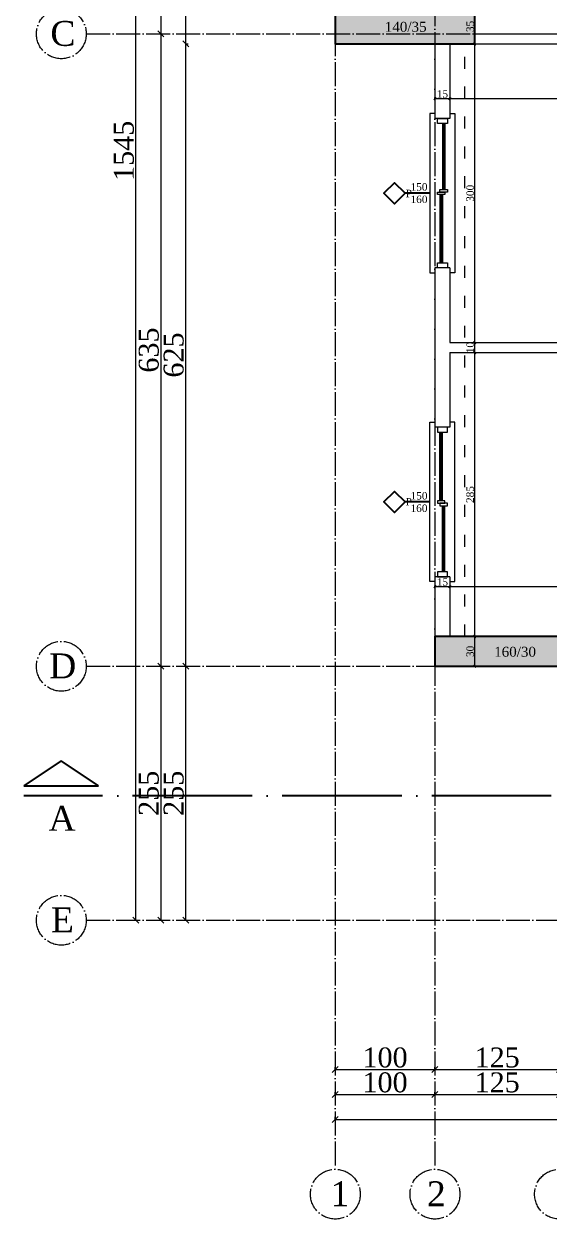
# Model space of a CAD drawing. Header units: metres. Extents: x -5196 to 34307, y 7076 to 19260.
# Drawn here: x 11825 to 12352, y 9526 to 10726 of the extents above; entities that cross this region are included whole.
import ezdxf

# ---------------------------------------------------------------- set-up
doc = ezdxf.new("R2010")
doc.units = ezdxf.units.M
doc.linetypes.add('ACAD_ISO03W100', pattern=[30, 12, -18])
doc.linetypes.add('ACAD_ISO04W100', pattern=[30, 24, -3, 0, -3])
doc.layers.add('YLZ-AKS', color=7, linetype='ACAD_ISO04W100', lineweight=5, true_color=0x2e2f36)
doc.layers.add('YLZ-TARAMA', color=7, linetype='Continuous', lineweight=5, true_color=0x686d6c)
for name, color, linetype, lineweight in [('YLZ-DUVAR', 151, 'Continuous', 20), ('YLZ-PENCERE', 231, 'Continuous', 5), ('YLZ-TEFRİŞ', 191, 'Continuous', 20), ('YLZ-ÖLÇÜ', 251, 'Continuous', 5)]:
    doc.layers.add(name, color=color, linetype=linetype, lineweight=lineweight)
for name, color, linetype in [('YLZ-Kesit Çizgisi', 10, 'Continuous'), ('YLZ-KOLON', 191, 'Continuous'), ('YLZ-YAZI', 113, 'Continuous')]:
    doc.layers.add(name, color=color, linetype=linetype)
doc.layers.add('YLZ-KİRİŞ', color=123, linetype='ACAD_ISO03W100', lineweight=5, transparency=0.5)
doc.styles.add('ARIAL', font='times.ttf')
doc.dimstyles.new('YLZ - Dış Ölçü', dxfattribs={"dimscale": 2, "dimtxt": 10, "dimasz": 3, "dimexe": 1.25, "dimexo": 1, "dimgap": 1, "dimtad": 1, "dimdec": 1, "dimrnd": 0.5, "dimtxsty": 'ARIAL', "dimblk": 'OBLIQUE', "dimcen": 1, "dimclrd": 250, "dimclre": 250, "dimclrt": 150, "dimadec": 0, "dimazin": 0, "dimtfac": 1, "dimtdec": 1, "dimtmove": 1, "dimatfit": 3, "dimldrblk": 'OBLIQUE', "dimfxl": 0, "dimarcsym": 0})
doc.dimstyles.new('YLZ - İç Ölçü', dxfattribs={"dimscale": 0.75, "dimtxt": 10, "dimasz": 3, "dimexe": 1.25, "dimexo": 1, "dimgap": 1, "dimtad": 1, "dimdec": 1, "dimrnd": 0.5, "dimtxsty": 'ARIAL', "dimblk": 'OBLIQUE', "dimcen": 1, "dimclrd": 256, "dimclre": 256, "dimclrt": 125, "dimadec": 0, "dimazin": 0, "dimtfac": 1, "dimtdec": 1, "dimtmove": 1, "dimatfit": 3, "dimldrblk": 'OBLIQUE', "dimfxl": 0, "dimarcsym": 0})

# ---------------------------------------------------------------- blocks, each defined once
blk = doc.blocks.new('B.K Kolon Plan')
at = {"layer": 'YLZ-TARAMA'}
h = blk.add_hatch(dxfattribs=at)
h.set_pattern_fill('ANSI33', color=256, angle=-90)
h.set_pattern_definition([(315, (-461660.3205, -4493945.85), (4.4901280605, 4.4901280605), []), (315, (-461660.3205, -4493950.34), (4.4901280605, 4.4901280605), [3.175, -1.5875])])
h.paths.add_polyline_path([(13587, 11241.9), (13557, 11241.9), (13557, 11181.9), (13587, 11181.9)])
h.paths.add_polyline_path([(14042, 11241.9), (13982, 11241.9), (13982, 11211.9), (14042, 11211.9)])
h.paths.add_polyline_path([(14412, 11241.9), (14382, 11241.9), (14382, 11216.9), (14382, 11181.9), (14412, 11181.9)])
h.paths.add_polyline_path([(13697, 10611.9), (13557, 10611.9), (13557, 10576.9), (13697, 10576.9)])
h.paths.add_polyline_path([(14037, 10586.9), (14037, 10614.4), (13997, 10614.4), (13997, 10576.9), (13997, 10554.4), (14037, 10554.4)])
h.paths.add_polyline_path([(14512, 10606.9), (14372, 10606.9), (14372, 10571.9), (14512, 10571.9)])
h.paths.add_polyline_path([(13817, 9981.9), (13657, 9981.9), (13657, 9951.9), (13817, 9951.9)])
h.paths.add_polyline_path([(14037, 9991.9), (13997, 9991.9), (13997, 9941.9), (14037, 9941.9)])
h.paths.add_polyline_path([(14512, 10011.9), (14482, 10011.9), (14482, 9951.9), (14512, 9951.9)])
h.paths.add_polyline_path([(13812, 9756.9), (13782, 9756.9), (13782, 9696.9), (13812, 9696.9), (13812, 9726.9)])
h.paths.add_polyline_path([(14032, 9756.9), (14002, 9756.9), (14002, 9696.9), (14032, 9696.9)])
h.paths.add_polyline_path([(14512, 9726.9), (14482, 9726.9), (14452, 9726.9), (14452, 9696.9), (14512, 9696.9)])
at = {"layer": 'YLZ-KİRİŞ'}
for points in [[(13697, 10576.9), (13997, 10576.9), (13997, 10606.9), (13697, 10606.9)], [(13657, 9981.9), (13687, 9981.9), (13687, 10576.9), (13657, 10576.9)]]:
    blk.add_lwpolyline(points, close=True, dxfattribs=at)
at = {"layer": 'YLZ-KOLON'}
for points in [[(13697, 10611.9), (13557, 10611.9), (13557, 10576.9), (13697, 10576.9)], [(13817, 9981.9), (13657, 9981.9), (13657, 9951.9), (13817, 9951.9)]]:
    blk.add_lwpolyline(points, close=True, dxfattribs=at)
at = {"layer": 'YLZ-YAZI', "char_height": 10, "attachment_point": 1, "style": 'ARIAL'}
for s, insert in [('\\pi24.10626;140/35', (13582.6, 10599)), ('\\pi23.88275;160/30', (13692.6, 9971.5))]:
    blk.add_mtext_dynamic_manual_height_columns(s, width=86.525, gutter_width=12.5, heights=[18.5], dxfattribs=dict(at, insert=insert))
blk = doc.blocks.new('Aks')
at = {"layer": 'YLZ-AKS'}
for p, q in [((479095.8, 4514594.6), (479095.8, 4512399.6)), ((479195.8, 4514594.6), (479195.8, 4512399.6)), ((478845.8, 4513539.6), (480300.8, 4513539.6)), ((478845.8, 4512904.6), (480300.8, 4512904.6)), ((478845.8, 4512649.6), (480300.8, 4512649.6))]:
    blk.add_line(p, q, dxfattribs=at)
for centre in [(478820.8, 4513539.6), (478820.8, 4512904.6), (478820.8, 4512649.6), (479095.8, 4512374.6), (479195.8, 4512374.6), (479320.8, 4512374.6)]:
    blk.add_circle(centre, 25, dxfattribs=at)
at = {"layer": 'YLZ-Kesit Çizgisi', "linetype": 'ACAD_ISO04W100', "ltscale": 5}
blk.add_line((480363.3, 4512774.6), (478783.3, 4512774.6), dxfattribs=at)
blk.add_lwpolyline([(478858.3, 4512784.6), (478820.8, 4512809.6), (478783.3, 4512784.6), (478858.3, 4512784.6)], dxfattribs=at)
at = {"layer": 'YLZ-Kesit Çizgisi', "linetype": 'ACAD_ISO04W100', "ltscale": 5, "insert": (478808, 4512764.4), "char_height": 25, "attachment_point": 1, "style": 'ARIAL'}
blk.add_mtext_dynamic_manual_height_columns('A', width=209.742, gutter_width=12.5, heights=[104], dxfattribs=at)
at = {"layer": 'YLZ-YAZI', "char_height": 25, "attachment_point": 1, "style": 'ARIAL'}
for s, insert in [('\\pi4.75549;C', (478805.1, 4513552.5)), ('\\pi3.44871;D', (478805.1, 4512917.5)), ('\\pi5.28721;E', (478805.1, 4512662.5)), ('\\pi10.94691;1', (479080.1, 4512387.5)), ('\\pi7.69349;2', (479180.1, 4512387.5))]:
    blk.add_mtext_dynamic_manual_height_columns(s, width=31.519, gutter_width=12.5, heights=[8.55], dxfattribs=dict(at, insert=insert))
blk = doc.blocks.new('KP-2')
at = {"layer": 'YLZ-PENCERE'}
for p, q in [((12745.7, 12996.9), (12745.7, 12930.6)), ((12746.7, 12996.9), (12746.7, 12930.6)), ((12747.2, 12996.9), (12747.2, 12930.6)), ((12748.2, 12996.9), (12748.2, 12930.6)), ((12743.2, 12925.6), (12743.2, 12856.9)), ((12744.2, 12925.6), (12744.2, 12856.9)), ((12744.7, 12925.6), (12744.7, 12856.9)), ((12745.7, 12925.6), (12745.7, 12856.9)), ((12743.2, 12618.1), (12743.2, 12686.9)), ((12744.2, 12618.1), (12744.2, 12686.9)), ((12744.7, 12618.1), (12744.7, 12686.9)), ((12745.7, 12618.1), (12745.7, 12686.9)), ((12745.7, 12546.9), (12745.7, 12613.1)), ((12746.7, 12546.9), (12746.7, 12613.1)), ((12747.2, 12546.9), (12747.2, 12613.1)), ((12748.2, 12546.9), (12748.2, 12613.1))]:
    blk.add_line(p, q, dxfattribs=at)
for points in [[(12738.2, 13006.9), (12733.2, 13006.9), (12733.2, 12846.9), (12738.2, 12846.9)], [(12753.2, 13006.9), (12758.2, 13006.9), (12758.2, 12846.9), (12753.2, 12846.9)], [(12738.2, 12536.9), (12733.2, 12536.9), (12733.2, 12696.9), (12738.2, 12696.9)], [(12753.2, 12536.9), (12758.2, 12536.9), (12758.2, 12696.9), (12753.2, 12696.9)]]:
    blk.add_lwpolyline(points, dxfattribs=at)
for points in [[(12740.7, 13001.9), (12750.7, 13001.9), (12750.7, 12996.9), (12740.7, 12996.9)], [(12740.7, 12928.1), (12748.2, 12928.1), (12748.2, 12925.6), (12740.7, 12925.6)], [(12743.2, 12930.6), (12750.7, 12930.6), (12750.7, 12928.1), (12743.2, 12928.1)], [(12740.7, 12856.9), (12750.7, 12856.9), (12750.7, 12851.9), (12740.7, 12851.9)], [(12740.7, 12686.9), (12750.7, 12686.9), (12750.7, 12691.9), (12740.7, 12691.9)], [(12740.7, 12615.6), (12748.2, 12615.6), (12748.2, 12618.1), (12740.7, 12618.1)], [(12743.2, 12613.1), (12750.7, 12613.1), (12750.7, 12615.6), (12743.2, 12615.6)], [(12740.7, 12541.9), (12750.7, 12541.9), (12750.7, 12546.9), (12740.7, 12546.9)]]:
    blk.add_lwpolyline(points, close=True, dxfattribs=at)
at = {"layer": 'YLZ-YAZI'}
for p, q in [((12733.2, 12926.9), (12708.2, 12926.9)), ((12733.2, 12616.9), (12708.2, 12616.9))]:
    blk.add_line(p, q, dxfattribs=at)
for points in [[(12708.2, 12926.9), (12697.6, 12937.5), (12686.9, 12926.9), (12697.6, 12916.3)], [(12708.2, 12616.9), (12697.6, 12606.3), (12686.9, 12616.9), (12697.6, 12627.5)]]:
    blk.add_lwpolyline(points, close=True, dxfattribs=at)
at = {"layer": 'YLZ-YAZI', "char_height": 7.5, "style": 'ARIAL'}
for s, width, heights, insert, attachment_point in [('\\pi21.72107;150\\P160', 58.361, [27.4], (12692, 12916.9), 7), ('P', 35.57, [14.5], (12715.1, 12922.9), 9), ('\\pi21.72107;150\\P160', 58.361, [27.4], (12692, 12626.9), 1), ('P', 35.57, [14.5], (12715.1, 12620.9), 3)]:
    blk.add_mtext_dynamic_manual_height_columns(s, width=width, gutter_width=12.5, heights=heights, dxfattribs=dict(at, insert=insert, attachment_point=attachment_point))
blk = doc.blocks.new('_Oblique')
at = {"color": 0, "linetype": 'ByBlock', "lineweight": -2}
blk.add_line((-0.5, -0.5), (0.5, 0.5), dxfattribs=at)
blk = doc.blocks.new('*D6073')
at = {"layer": 'Defpoints', "color": 0, "transparency": 16777216}
for p in [(482015, 4516285.7), (482015, 4516155.7), (482015, 4516155.7)]:
    blk.add_point(p, dxfattribs=at)
at = {"layer": 'YLZ-ÖLÇÜ', "color": 250, "lineweight": -2, "transparency": 16777216}
for p, q in [((482015, 4516285.7), (482017.5, 4516285.7)), ((482015, 4516285.7), (482015, 4516155.7)), ((482015, 4516155.7), (482017.5, 4516155.7))]:
    blk.add_line(p, q, dxfattribs=at)
at = {"layer": 'YLZ-ÖLÇÜ', "color": 250, "lineweight": -2, "transparency": 16777216, "xscale": 6, "yscale": 6, "zscale": 6}
for p, rotation in [((482015, 4516285.7), 90), ((482015, 4516155.7), 270)]:
    blk.add_blockref('_Oblique', p, dxfattribs=dict(at, rotation=rotation))
at = {"layer": 'YLZ-ÖLÇÜ', "color": 150, "transparency": 16777216, "insert": (482002.9, 4516220.7), "char_height": 20, "attachment_point": 5, "rotation": 90, "style": 'ARIAL'}
blk.add_mtext('130', dxfattribs=at)
blk = doc.blocks.new('*D6074')
at = {"layer": 'Defpoints', "color": 0, "transparency": 16777216}
for p in [(482015, 4516155.7), (482015, 4515520.7), (482015, 4515520.7)]:
    blk.add_point(p, dxfattribs=at)
at = {"layer": 'YLZ-ÖLÇÜ', "color": 250, "lineweight": -2, "transparency": 16777216}
for p, q in [((482015, 4516155.7), (482017.5, 4516155.7)), ((482015, 4516155.7), (482015, 4515520.7)), ((482015, 4515520.7), (482017.5, 4515520.7))]:
    blk.add_line(p, q, dxfattribs=at)
at = {"layer": 'YLZ-ÖLÇÜ', "color": 250, "lineweight": -2, "transparency": 16777216, "xscale": 6, "yscale": 6, "zscale": 6}
for p, rotation in [((482015, 4516155.7), 90), ((482015, 4515520.7), 270)]:
    blk.add_blockref('_Oblique', p, dxfattribs=dict(at, rotation=rotation))
at = {"layer": 'YLZ-ÖLÇÜ', "color": 150, "transparency": 16777216, "insert": (482002.9, 4515838.2), "char_height": 20, "attachment_point": 5, "rotation": 90, "style": 'ARIAL'}
blk.add_mtext('635', dxfattribs=at)
blk = doc.blocks.new('*D6075')
at = {"layer": 'Defpoints', "color": 0, "transparency": 16777216}
for p in [(482015, 4515520.7), (482015, 4515265.7), (482015, 4515265.7)]:
    blk.add_point(p, dxfattribs=at)
at = {"layer": 'YLZ-ÖLÇÜ', "color": 250, "lineweight": -2, "transparency": 16777216}
for p, q in [((482015, 4515520.7), (482017.5, 4515520.7)), ((482015, 4515520.7), (482015, 4515265.7)), ((482015, 4515265.7), (482017.5, 4515265.7))]:
    blk.add_line(p, q, dxfattribs=at)
at = {"layer": 'YLZ-ÖLÇÜ', "color": 250, "lineweight": -2, "transparency": 16777216, "xscale": 6, "yscale": 6, "zscale": 6}
for p, rotation in [((482015, 4515520.7), 90), ((482015, 4515265.7), 270)]:
    blk.add_blockref('_Oblique', p, dxfattribs=dict(at, rotation=rotation))
at = {"layer": 'YLZ-ÖLÇÜ', "color": 150, "transparency": 16777216, "insert": (482002.9, 4515393.2), "char_height": 20, "attachment_point": 5, "rotation": 90, "style": 'ARIAL'}
blk.add_mtext('255', dxfattribs=at)
blk = doc.blocks.new('*D6076')
at = {"layer": 'Defpoints', "color": 0, "transparency": 16777216}
for p in [(482040, 4515520.7), (482040, 4515520.7), (482040, 4515265.7)]:
    blk.add_point(p, dxfattribs=at)
at = {"layer": 'YLZ-ÖLÇÜ', "color": 250, "lineweight": -2, "transparency": 16777216}
for p, q in [((482040, 4515520.7), (482042.5, 4515520.7)), ((482040, 4515265.7), (482040, 4515520.7)), ((482040, 4515265.7), (482042.5, 4515265.7))]:
    blk.add_line(p, q, dxfattribs=at)
at = {"layer": 'YLZ-ÖLÇÜ', "color": 250, "lineweight": -2, "transparency": 16777216, "xscale": 6, "yscale": 6, "zscale": 6}
for p, rotation in [((482040, 4515520.7), 90), ((482040, 4515265.7), 270)]:
    blk.add_blockref('_Oblique', p, dxfattribs=dict(at, rotation=rotation))
at = {"layer": 'YLZ-ÖLÇÜ', "color": 150, "transparency": 16777216, "insert": (482027.9, 4515393.2), "char_height": 20, "attachment_point": 5, "rotation": 90, "style": 'ARIAL'}
blk.add_mtext('255', dxfattribs=at)
blk = doc.blocks.new('*D6077')
at = {"layer": 'Defpoints', "color": 0, "transparency": 16777216}
for p in [(482040, 4516145.7), (482040, 4516145.7), (482040, 4515520.7)]:
    blk.add_point(p, dxfattribs=at)
at = {"layer": 'YLZ-ÖLÇÜ', "color": 250, "lineweight": -2, "transparency": 16777216}
for p, q in [((482040, 4516145.7), (482042.5, 4516145.7)), ((482040, 4515520.7), (482040, 4516145.7)), ((482040, 4515520.7), (482042.5, 4515520.7))]:
    blk.add_line(p, q, dxfattribs=at)
at = {"layer": 'YLZ-ÖLÇÜ', "color": 250, "lineweight": -2, "transparency": 16777216, "xscale": 6, "yscale": 6, "zscale": 6}
for p, rotation in [((482040, 4516145.7), 90), ((482040, 4515520.7), 270)]:
    blk.add_blockref('_Oblique', p, dxfattribs=dict(at, rotation=rotation))
at = {"layer": 'YLZ-ÖLÇÜ', "color": 150, "transparency": 16777216, "insert": (482027.9, 4515833.2), "char_height": 20, "attachment_point": 5, "rotation": 90, "style": 'ARIAL'}
blk.add_mtext('625', dxfattribs=at)
blk = doc.blocks.new('*D6087')
at = {"layer": 'Defpoints', "color": 0, "transparency": 16777216}
for p in [(482040, 4516810.7), (482040, 4516810.7), (482040, 4516145.7)]:
    blk.add_point(p, dxfattribs=at)
at = {"layer": 'YLZ-ÖLÇÜ', "color": 250, "lineweight": -2, "transparency": 16777216}
for p, q in [((482040, 4516810.7), (482042.5, 4516810.7)), ((482040, 4516145.7), (482040, 4516810.7)), ((482040, 4516145.7), (482042.5, 4516145.7))]:
    blk.add_line(p, q, dxfattribs=at)
at = {"layer": 'YLZ-ÖLÇÜ', "color": 250, "lineweight": -2, "transparency": 16777216, "xscale": 6, "yscale": 6, "zscale": 6}
for p, rotation in [((482040, 4516810.7), 90), ((482040, 4516145.7), 270)]:
    blk.add_blockref('_Oblique', p, dxfattribs=dict(at, rotation=rotation))
at = {"layer": 'YLZ-ÖLÇÜ', "color": 150, "transparency": 16777216, "insert": (482027.9, 4516478.2), "char_height": 20, "attachment_point": 5, "rotation": 90, "style": 'ARIAL'}
blk.add_mtext('665', dxfattribs=at)
blk = doc.blocks.new('*D6089')
at = {"layer": 'Defpoints', "color": 0, "transparency": 16777216}
for p in [(481990, 4516810.7), (481990, 4516810.7), (481990, 4515265.7)]:
    blk.add_point(p, dxfattribs=at)
at = {"layer": 'YLZ-ÖLÇÜ', "color": 250, "lineweight": -2, "transparency": 16777216}
for p, q in [((481990, 4516810.7), (481992.5, 4516810.7)), ((481990, 4515265.7), (481990, 4516810.7)), ((481990, 4515265.7), (481992.5, 4515265.7))]:
    blk.add_line(p, q, dxfattribs=at)
at = {"layer": 'YLZ-ÖLÇÜ', "color": 250, "lineweight": -2, "transparency": 16777216, "xscale": 6, "yscale": 6, "zscale": 6}
for p, rotation in [((481990, 4516810.7), 90), ((481990, 4515265.7), 270)]:
    blk.add_blockref('_Oblique', p, dxfattribs=dict(at, rotation=rotation))
at = {"layer": 'YLZ-ÖLÇÜ', "color": 150, "transparency": 16777216, "insert": (481977.9, 4516038.2), "char_height": 20, "attachment_point": 5, "rotation": 90, "style": 'ARIAL'}
blk.add_mtext('1545', dxfattribs=at)
blk = doc.blocks.new('*D6091')
at = {"layer": 'Defpoints', "color": 0, "transparency": 16777216}
for p in [(482190, 4515065.7), (483145, 4515065.7), (483145, 4515065.7)]:
    blk.add_point(p, dxfattribs=at)
at = {"layer": 'YLZ-ÖLÇÜ', "color": 250, "lineweight": -2, "transparency": 16777216}
for p, q in [((482190, 4515065.7), (482190, 4515068.2)), ((482190, 4515065.7), (483145, 4515065.7)), ((483145, 4515065.7), (483145, 4515068.2))]:
    blk.add_line(p, q, dxfattribs=at)
at = {"layer": 'YLZ-ÖLÇÜ', "color": 250, "lineweight": -2, "transparency": 16777216, "xscale": 6, "yscale": 6, "zscale": 6, "rotation": 180}
blk.add_blockref('_Oblique', (482190, 4515065.7), dxfattribs=at)
at = {"layer": 'YLZ-ÖLÇÜ', "color": 250, "lineweight": -2, "transparency": 16777216, "xscale": 6, "yscale": 6, "zscale": 6}
blk.add_blockref('_Oblique', (483145, 4515065.7), dxfattribs=at)
at = {"layer": 'YLZ-ÖLÇÜ', "color": 150, "transparency": 16777216, "insert": (482667.5, 4515077.9), "char_height": 20, "attachment_point": 5, "style": 'ARIAL'}
blk.add_mtext('955', dxfattribs=at)
blk = doc.blocks.new('*D6092')
at = {"layer": 'Defpoints', "color": 0, "transparency": 16777216}
for p in [(482190, 4515090.7), (482290, 4515090.7), (482290, 4515090.7)]:
    blk.add_point(p, dxfattribs=at)
at = {"layer": 'YLZ-ÖLÇÜ', "color": 250, "lineweight": -2, "transparency": 16777216}
for p, q in [((482190, 4515090.7), (482190, 4515093.2)), ((482190, 4515090.7), (482290, 4515090.7)), ((482290, 4515090.7), (482290, 4515093.2))]:
    blk.add_line(p, q, dxfattribs=at)
at = {"layer": 'YLZ-ÖLÇÜ', "color": 250, "lineweight": -2, "transparency": 16777216, "xscale": 6, "yscale": 6, "zscale": 6, "rotation": 180}
blk.add_blockref('_Oblique', (482190, 4515090.7), dxfattribs=at)
at = {"layer": 'YLZ-ÖLÇÜ', "color": 250, "lineweight": -2, "transparency": 16777216, "xscale": 6, "yscale": 6, "zscale": 6}
blk.add_blockref('_Oblique', (482290, 4515090.7), dxfattribs=at)
at = {"layer": 'YLZ-ÖLÇÜ', "color": 150, "transparency": 16777216, "insert": (482240, 4515102.8), "char_height": 20, "attachment_point": 5, "style": 'ARIAL'}
blk.add_mtext('100', dxfattribs=at)
blk = doc.blocks.new('*D6093')
at = {"layer": 'Defpoints', "color": 0, "transparency": 16777216}
for p in [(482290, 4515090.7), (482415, 4515090.7), (482415, 4515090.7)]:
    blk.add_point(p, dxfattribs=at)
at = {"layer": 'YLZ-ÖLÇÜ', "color": 250, "lineweight": -2, "transparency": 16777216}
for p, q in [((482290, 4515090.7), (482290, 4515093.2)), ((482290, 4515090.7), (482415, 4515090.7)), ((482415, 4515090.7), (482415, 4515093.2))]:
    blk.add_line(p, q, dxfattribs=at)
at = {"layer": 'YLZ-ÖLÇÜ', "color": 250, "lineweight": -2, "transparency": 16777216, "xscale": 6, "yscale": 6, "zscale": 6, "rotation": 180}
blk.add_blockref('_Oblique', (482290, 4515090.7), dxfattribs=at)
at = {"layer": 'YLZ-ÖLÇÜ', "color": 250, "lineweight": -2, "transparency": 16777216, "xscale": 6, "yscale": 6, "zscale": 6}
blk.add_blockref('_Oblique', (482415, 4515090.7), dxfattribs=at)
at = {"layer": 'YLZ-ÖLÇÜ', "color": 150, "transparency": 16777216, "insert": (482352.5, 4515102.8), "char_height": 20, "attachment_point": 5, "style": 'ARIAL'}
blk.add_mtext('125', dxfattribs=at)
blk = doc.blocks.new('*D6108')
at = {"layer": 'Defpoints', "color": 0, "transparency": 16777216}
for p in [(482190, 4515115.7), (482290, 4515115.7), (482290, 4515115.7)]:
    blk.add_point(p, dxfattribs=at)
at = {"layer": 'YLZ-ÖLÇÜ', "color": 250, "lineweight": -2, "transparency": 16777216}
for p, q in [((482190, 4515115.7), (482190, 4515118.2)), ((482190, 4515115.7), (482290, 4515115.7)), ((482290, 4515115.7), (482290, 4515118.2))]:
    blk.add_line(p, q, dxfattribs=at)
at = {"layer": 'YLZ-ÖLÇÜ', "color": 250, "lineweight": -2, "transparency": 16777216, "xscale": 6, "yscale": 6, "zscale": 6, "rotation": 180}
blk.add_blockref('_Oblique', (482190, 4515115.7), dxfattribs=at)
at = {"layer": 'YLZ-ÖLÇÜ', "color": 250, "lineweight": -2, "transparency": 16777216, "xscale": 6, "yscale": 6, "zscale": 6}
blk.add_blockref('_Oblique', (482290, 4515115.7), dxfattribs=at)
at = {"layer": 'YLZ-ÖLÇÜ', "color": 150, "transparency": 16777216, "insert": (482240, 4515127.8), "char_height": 20, "attachment_point": 5, "style": 'ARIAL'}
blk.add_mtext('100', dxfattribs=at)
blk = doc.blocks.new('*D6109')
at = {"layer": 'Defpoints', "color": 0, "transparency": 16777216}
for p in [(482290, 4515115.7), (482415, 4515115.7), (482415, 4515115.7)]:
    blk.add_point(p, dxfattribs=at)
at = {"layer": 'YLZ-ÖLÇÜ', "color": 250, "lineweight": -2, "transparency": 16777216}
for p, q in [((482290, 4515115.7), (482290, 4515118.2)), ((482290, 4515115.7), (482415, 4515115.7)), ((482415, 4515115.7), (482415, 4515118.2))]:
    blk.add_line(p, q, dxfattribs=at)
at = {"layer": 'YLZ-ÖLÇÜ', "color": 250, "lineweight": -2, "transparency": 16777216, "xscale": 6, "yscale": 6, "zscale": 6, "rotation": 180}
blk.add_blockref('_Oblique', (482290, 4515115.7), dxfattribs=at)
at = {"layer": 'YLZ-ÖLÇÜ', "color": 250, "lineweight": -2, "transparency": 16777216, "xscale": 6, "yscale": 6, "zscale": 6}
blk.add_blockref('_Oblique', (482415, 4515115.7), dxfattribs=at)
at = {"layer": 'YLZ-ÖLÇÜ', "color": 150, "transparency": 16777216, "insert": (482352.5, 4515127.8), "char_height": 20, "attachment_point": 5, "style": 'ARIAL'}
blk.add_mtext('125', dxfattribs=at)
blk = doc.blocks.new('*D6257')
at = {"layer": 'Defpoints', "color": 0, "transparency": 16777216}
for p in [(12237.1, 10651.3), (12252.1, 10651.3), (12252.1, 10651.3)]:
    blk.add_point(p, dxfattribs=at)
at = {"layer": 'YLZ-ÖLÇÜ', "color": 251, "lineweight": -2, "transparency": 16777216}
for p, q in [((12237.1, 10651.3), (12237.1, 10652.3)), ((12237.1, 10651.3), (12252.1, 10651.3)), ((12252.1, 10651.3), (12252.1, 10652.3))]:
    blk.add_line(p, q, dxfattribs=at)
at = {"layer": 'YLZ-ÖLÇÜ', "color": 251, "lineweight": -2, "transparency": 16777216, "xscale": 2.25, "yscale": 2.25, "zscale": 2.25, "rotation": 180}
blk.add_blockref('_Oblique', (12237.1, 10651.3), dxfattribs=at)
at = {"layer": 'YLZ-ÖLÇÜ', "color": 251, "lineweight": -2, "transparency": 16777216, "xscale": 2.25, "yscale": 2.25, "zscale": 2.25}
blk.add_blockref('_Oblique', (12252.1, 10651.3), dxfattribs=at)
at = {"layer": 'YLZ-ÖLÇÜ', "color": 125, "transparency": 16777216, "insert": (12244.6, 10655.9), "char_height": 7.5, "attachment_point": 5, "style": 'ARIAL'}
blk.add_mtext('15', dxfattribs=at)
blk = doc.blocks.new('*D6258')
at = {"layer": 'Defpoints', "color": 0, "transparency": 16777216}
for p in [(12252.1, 10651.3), (12602.1, 10651.3), (12602.1, 10651.3)]:
    blk.add_point(p, dxfattribs=at)
at = {"layer": 'YLZ-ÖLÇÜ', "color": 251, "lineweight": -2, "transparency": 16777216}
for p, q in [((12252.1, 10651.3), (12252.1, 10652.3)), ((12252.1, 10651.3), (12602.1, 10651.3)), ((12602.1, 10651.3), (12602.1, 10652.3))]:
    blk.add_line(p, q, dxfattribs=at)
at = {"layer": 'YLZ-ÖLÇÜ', "color": 251, "lineweight": -2, "transparency": 16777216, "xscale": 2.25, "yscale": 2.25, "zscale": 2.25, "rotation": 180}
blk.add_blockref('_Oblique', (12252.1, 10651.3), dxfattribs=at)
at = {"layer": 'YLZ-ÖLÇÜ', "color": 251, "lineweight": -2, "transparency": 16777216, "xscale": 2.25, "yscale": 2.25, "zscale": 2.25}
blk.add_blockref('_Oblique', (12602.1, 10651.3), dxfattribs=at)
at = {"layer": 'YLZ-ÖLÇÜ', "color": 125, "transparency": 16777216, "insert": (12427.1, 10655.9), "char_height": 7.5, "attachment_point": 5, "style": 'ARIAL'}
blk.add_mtext('350', dxfattribs=at)
blk = doc.blocks.new('*D6264')
at = {"layer": 'Defpoints', "color": 0, "transparency": 16777216}
for p in [(12237.1, 10161.3), (12252.1, 10161.3), (12252.1, 10161.3)]:
    blk.add_point(p, dxfattribs=at)
at = {"layer": 'YLZ-ÖLÇÜ', "color": 251, "lineweight": -2, "transparency": 16777216}
for p, q in [((12237.1, 10161.3), (12237.1, 10162.3)), ((12237.1, 10161.3), (12252.1, 10161.3)), ((12252.1, 10161.3), (12252.1, 10162.3))]:
    blk.add_line(p, q, dxfattribs=at)
at = {"layer": 'YLZ-ÖLÇÜ', "color": 251, "lineweight": -2, "transparency": 16777216, "xscale": 2.25, "yscale": 2.25, "zscale": 2.25, "rotation": 180}
blk.add_blockref('_Oblique', (12237.1, 10161.3), dxfattribs=at)
at = {"layer": 'YLZ-ÖLÇÜ', "color": 251, "lineweight": -2, "transparency": 16777216, "xscale": 2.25, "yscale": 2.25, "zscale": 2.25}
blk.add_blockref('_Oblique', (12252.1, 10161.3), dxfattribs=at)
at = {"layer": 'YLZ-ÖLÇÜ', "color": 125, "transparency": 16777216, "insert": (12244.6, 10165.9), "char_height": 7.5, "attachment_point": 5, "style": 'ARIAL'}
blk.add_mtext('15', dxfattribs=at)
blk = doc.blocks.new('*D6265')
at = {"layer": 'Defpoints', "color": 0, "transparency": 16777216}
for p in [(12252.1, 10161.3), (12602.1, 10161.3), (12602.1, 10161.3)]:
    blk.add_point(p, dxfattribs=at)
at = {"layer": 'YLZ-ÖLÇÜ', "color": 251, "lineweight": -2, "transparency": 16777216}
for p, q in [((12252.1, 10161.3), (12252.1, 10162.3)), ((12252.1, 10161.3), (12602.1, 10161.3)), ((12602.1, 10161.3), (12602.1, 10162.3))]:
    blk.add_line(p, q, dxfattribs=at)
at = {"layer": 'YLZ-ÖLÇÜ', "color": 251, "lineweight": -2, "transparency": 16777216, "xscale": 2.25, "yscale": 2.25, "zscale": 2.25, "rotation": 180}
blk.add_blockref('_Oblique', (12252.1, 10161.3), dxfattribs=at)
at = {"layer": 'YLZ-ÖLÇÜ', "color": 251, "lineweight": -2, "transparency": 16777216, "xscale": 2.25, "yscale": 2.25, "zscale": 2.25}
blk.add_blockref('_Oblique', (12602.1, 10161.3), dxfattribs=at)
at = {"layer": 'YLZ-ÖLÇÜ', "color": 125, "transparency": 16777216, "insert": (12427.1, 10165.9), "char_height": 7.5, "attachment_point": 5, "style": 'ARIAL'}
blk.add_mtext('350', dxfattribs=at)
blk = doc.blocks.new('*D6285')
at = {"layer": 'Defpoints', "color": 0, "transparency": 16777216}
for p in [(12277.1, 10111.3), (12277.1, 10111.3), (12277.1, 10081.3)]:
    blk.add_point(p, dxfattribs=at)
at = {"layer": 'YLZ-ÖLÇÜ', "color": 251, "lineweight": -2, "transparency": 16777216}
for p, q in [((12277.1, 10111.3), (12278, 10111.3)), ((12277.1, 10081.3), (12277.1, 10111.3)), ((12277.1, 10081.3), (12278, 10081.3))]:
    blk.add_line(p, q, dxfattribs=at)
at = {"layer": 'YLZ-ÖLÇÜ', "color": 251, "lineweight": -2, "transparency": 16777216, "xscale": 2.25, "yscale": 2.25, "zscale": 2.25}
for p, rotation in [((12277.1, 10111.3), 90), ((12277.1, 10081.3), 270)]:
    blk.add_blockref('_Oblique', p, dxfattribs=dict(at, rotation=rotation))
at = {"layer": 'YLZ-ÖLÇÜ', "color": 125, "transparency": 16777216, "insert": (12272.5, 10096.3), "char_height": 7.5, "attachment_point": 5, "rotation": 90, "style": 'ARIAL'}
blk.add_mtext('30', dxfattribs=at)
blk = doc.blocks.new('*D6286')
at = {"layer": 'Defpoints', "color": 0, "transparency": 16777216}
for p in [(12277.1, 10396.3), (12277.1, 10396.3), (12277.1, 10111.3)]:
    blk.add_point(p, dxfattribs=at)
at = {"layer": 'YLZ-ÖLÇÜ', "color": 251, "lineweight": -2, "transparency": 16777216}
for p, q in [((12277.1, 10396.3), (12278, 10396.3)), ((12277.1, 10111.3), (12277.1, 10396.3)), ((12277.1, 10111.3), (12278, 10111.3))]:
    blk.add_line(p, q, dxfattribs=at)
at = {"layer": 'YLZ-ÖLÇÜ', "color": 251, "lineweight": -2, "transparency": 16777216, "xscale": 2.25, "yscale": 2.25, "zscale": 2.25}
for p, rotation in [((12277.1, 10396.3), 90), ((12277.1, 10111.3), 270)]:
    blk.add_blockref('_Oblique', p, dxfattribs=dict(at, rotation=rotation))
at = {"layer": 'YLZ-ÖLÇÜ', "color": 125, "transparency": 16777216, "insert": (12272.5, 10253.8), "char_height": 7.5, "attachment_point": 5, "rotation": 90, "style": 'ARIAL'}
blk.add_mtext('285', dxfattribs=at)
blk = doc.blocks.new('*D6287')
at = {"layer": 'Defpoints', "color": 0, "transparency": 16777216}
for p in [(12277.1, 10406.3), (12277.1, 10406.3), (12277.1, 10396.3)]:
    blk.add_point(p, dxfattribs=at)
at = {"layer": 'YLZ-ÖLÇÜ', "color": 251, "lineweight": -2, "transparency": 16777216}
for p, q in [((12277.1, 10406.3), (12278, 10406.3)), ((12277.1, 10396.3), (12277.1, 10406.3)), ((12277.1, 10396.3), (12278, 10396.3))]:
    blk.add_line(p, q, dxfattribs=at)
at = {"layer": 'YLZ-ÖLÇÜ', "color": 251, "lineweight": -2, "transparency": 16777216, "xscale": 2.25, "yscale": 2.25, "zscale": 2.25}
for p, rotation in [((12277.1, 10406.3), 90), ((12277.1, 10396.3), 270)]:
    blk.add_blockref('_Oblique', p, dxfattribs=dict(at, rotation=rotation))
at = {"layer": 'YLZ-ÖLÇÜ', "color": 125, "transparency": 16777216, "insert": (12272.5, 10401.3), "char_height": 7.5, "attachment_point": 5, "rotation": 90, "style": 'ARIAL'}
blk.add_mtext('10', dxfattribs=at)
blk = doc.blocks.new('*D6288')
at = {"layer": 'Defpoints', "color": 0, "transparency": 16777216}
for p in [(12277.1, 10706.3), (12277.1, 10706.3), (12277.1, 10406.3)]:
    blk.add_point(p, dxfattribs=at)
at = {"layer": 'YLZ-ÖLÇÜ', "color": 251, "lineweight": -2, "transparency": 16777216}
for p, q in [((12277.1, 10706.3), (12278, 10706.3)), ((12277.1, 10406.3), (12277.1, 10706.3)), ((12277.1, 10406.3), (12278, 10406.3))]:
    blk.add_line(p, q, dxfattribs=at)
at = {"layer": 'YLZ-ÖLÇÜ', "color": 251, "lineweight": -2, "transparency": 16777216, "xscale": 2.25, "yscale": 2.25, "zscale": 2.25}
for p, rotation in [((12277.1, 10706.3), 90), ((12277.1, 10406.3), 270)]:
    blk.add_blockref('_Oblique', p, dxfattribs=dict(at, rotation=rotation))
at = {"layer": 'YLZ-ÖLÇÜ', "color": 125, "transparency": 16777216, "insert": (12272.5, 10556.3), "char_height": 7.5, "attachment_point": 5, "rotation": 90, "style": 'ARIAL'}
blk.add_mtext('300', dxfattribs=at)
blk = doc.blocks.new('*D6289')
at = {"layer": 'Defpoints', "color": 0, "transparency": 16777216}
for p in [(12277.1, 10741.3), (12277.1, 10741.3), (12277.1, 10706.3)]:
    blk.add_point(p, dxfattribs=at)
at = {"layer": 'YLZ-ÖLÇÜ', "color": 251, "lineweight": -2, "transparency": 16777216}
for p, q in [((12277.1, 10741.3), (12278, 10741.3)), ((12277.1, 10706.3), (12277.1, 10741.3)), ((12277.1, 10706.3), (12278, 10706.3))]:
    blk.add_line(p, q, dxfattribs=at)
at = {"layer": 'YLZ-ÖLÇÜ', "color": 251, "lineweight": -2, "transparency": 16777216, "xscale": 2.25, "yscale": 2.25, "zscale": 2.25}
for p, rotation in [((12277.1, 10741.3), 90), ((12277.1, 10706.3), 270)]:
    blk.add_blockref('_Oblique', p, dxfattribs=dict(at, rotation=rotation))
at = {"layer": 'YLZ-ÖLÇÜ', "color": 125, "transparency": 16777216, "insert": (12272.5, 10723.8), "char_height": 7.5, "attachment_point": 5, "rotation": 90, "style": 'ARIAL'}
blk.add_mtext('35', dxfattribs=at)
blk = doc.blocks.new('ZK. Dış Ölçü')
at = {"layer": 'YLZ-ÖLÇÜ'}
for p1, p2, picture, middle in [((481990.03, 4515265.65), (481990.03, 4516810.65), '*D6089', (481977.86, 4516038.15)), ((482040.03, 4515265.65), (482040.03, 4515520.65), '*D6076', (482027.86, 4515393.15)), ((482190.03, 4515115.65), (482290.03, 4515115.65), '*D6108', (482240.03, 4515127.83)), ((482190.03, 4515090.65), (482290.03, 4515090.65), '*D6092', (482240.03, 4515102.83)), ((482190.03, 4515065.65), (483145.03, 4515065.65), '*D6091', (482667.53, 4515077.86))]:
    dim = blk.add_aligned_dim(p1=p1, p2=p2, distance=0, dimstyle='YLZ - Dış Ölçü', dxfattribs=at)
    dim.commit()
    dim.dimension.update_dxf_attribs({"geometry": picture, "text_midpoint": middle})
for base, p1, p2, angle, picture, middle in [((482040.03, 4516810.65), (482040.03, 4516145.65), (482040.03, 4516810.65), 270, '*D6087', (482027.86, 4516478.15)), ((482015.03, 4516155.65), (482015.03, 4516285.65), (482015.03, 4516155.65), 90, '*D6073', (482002.86, 4516220.65)), ((482015.03, 4515520.65), (482015.03, 4516155.65), (482015.03, 4515520.65), 90, '*D6074', (482002.86, 4515838.15)), ((482040.03, 4516145.65), (482040.03, 4515520.65), (482040.03, 4516145.65), 270, '*D6077', (482027.86, 4515833.15)), ((482015.03, 4515265.65), (482015.03, 4515520.65), (482015.03, 4515265.65), 90, '*D6075', (482002.86, 4515393.15)), ((482415.03, 4515115.65), (482290.03, 4515115.65), (482415.03, 4515115.65), 180, '*D6109', (482352.53, 4515127.83)), ((482415.03, 4515090.65), (482290.03, 4515090.65), (482415.03, 4515090.65), 180, '*D6093', (482352.53, 4515102.83))]:
    dim = blk.add_linear_dim(base=base, p1=p1, p2=p2, angle=angle, dimstyle='YLZ - Dış Ölçü', dxfattribs=at)
    dim.commit()
    dim.dimension.update_dxf_attribs({"geometry": picture, "text_midpoint": middle})
blk = doc.blocks.new('Z.K. İç Ölçü')
at = {"layer": 'YLZ-ÖLÇÜ'}
for base, p1, p2, angle, picture, middle in [((12277.1, 10741.32), (12277.1, 10706.32), (12277.1, 10741.32), 270, '*D6289', (12272.53, 10723.82)), ((12277.1, 10706.32), (12277.1, 10406.32), (12277.1, 10706.32), 270, '*D6288', (12272.53, 10556.32)), ((12602.1, 10651.32), (12252.1, 10651.32), (12602.1, 10651.32), 180, '*D6258', (12427.1, 10655.89)), ((12277.1, 10396.32), (12277.1, 10111.32), (12277.1, 10396.32), 270, '*D6286', (12272.53, 10253.82)), ((12602.1, 10161.32), (12252.1, 10161.32), (12602.1, 10161.32), 180, '*D6265', (12427.1, 10165.89))]:
    dim = blk.add_linear_dim(base=base, p1=p1, p2=p2, angle=angle, dimstyle='YLZ - İç Ölçü', dxfattribs=at)
    dim.commit()
    dim.dimension.update_dxf_attribs({"geometry": picture, "text_midpoint": middle})
for p1, p2, picture, middle in [((12237.1, 10651.32), (12252.1, 10651.32), '*D6257', (12244.6, 10655.89)), ((12237.1, 10161.32), (12252.1, 10161.32), '*D6264', (12244.6, 10165.89)), ((12277.1, 10081.32), (12277.1, 10111.32), '*D6285', (12272.53, 10096.32))]:
    dim = blk.add_aligned_dim(p1=p1, p2=p2, distance=0, dimstyle='YLZ - İç Ölçü', dxfattribs=at)
    dim.commit()
    dim.dimension.update_dxf_attribs({"geometry": picture, "text_midpoint": middle})
dim = blk.add_linear_dim(base=(12277.1, 10406.32), p1=(12277.1, 10396.32), p2=(12277.1, 10406.32), angle=270, dimstyle='YLZ - İç Ölçü', dxfattribs=at)
dim.commit()
dim.dimension.update_dxf_attribs({"geometry": '*D6287', "text_midpoint": (12277.1, 10401.32), "dimtype": 128})

msp = doc.modelspace()

# ---------------------------------------------------------------- linework, layer by layer
at = {"layer": 'YLZ-DUVAR'}
for p, q in [((12277.1, 10716.32), (12577.1, 10716.32)), ((12237.1, 10706.32), (12237.1, 10631.32)), ((12252.1, 10706.32), (12252.1, 10631.32)), ((12277.1, 10706.32), (12577.1, 10706.32)), ((12252.1, 10631.32), (12237.1, 10631.32)), ((12237.1, 10481.32), (12237.1, 10321.32)), ((12252.1, 10481.32), (12237.1, 10481.32)), ((12252.1, 10481.32), (12252.1, 10406.32)), ((12252.1, 10406.32), (12602.1, 10406.32)), ((12252.1, 10396.32), (12252.1, 10321.32)), ((12252.1, 10396.32), (12602.1, 10396.32)), ((12252.1, 10321.32), (12237.1, 10321.32)), ((12237.1, 10171.32), (12237.1, 10111.32)), ((12252.1, 10171.32), (12237.1, 10171.32)), ((12252.1, 10171.32), (12252.1, 10111.32))]:
    msp.add_line(p, q, dxfattribs=at)

# ---------------------------------------------------------------- block references
msp.add_blockref('B.K Kolon Plan', (-1419.91, 129.42))
msp.add_blockref('KP-2', (-501.06, -2370.58), dxfattribs=at)
at = {"layer": 'YLZ-TEFRİŞ'}
msp.add_blockref('Aks', (-466958.68, -4502823.23), dxfattribs=at)
at = {"layer": 'YLZ-ÖLÇÜ'}
for name, p in [('ZK. Dış Ölçü', (-470052.93, -4505439.33)), ('Z.K. İç Ölçü', (0, 0))]:
    msp.add_blockref(name, p, dxfattribs=at)

doc.saveas('drawing.dxf')
